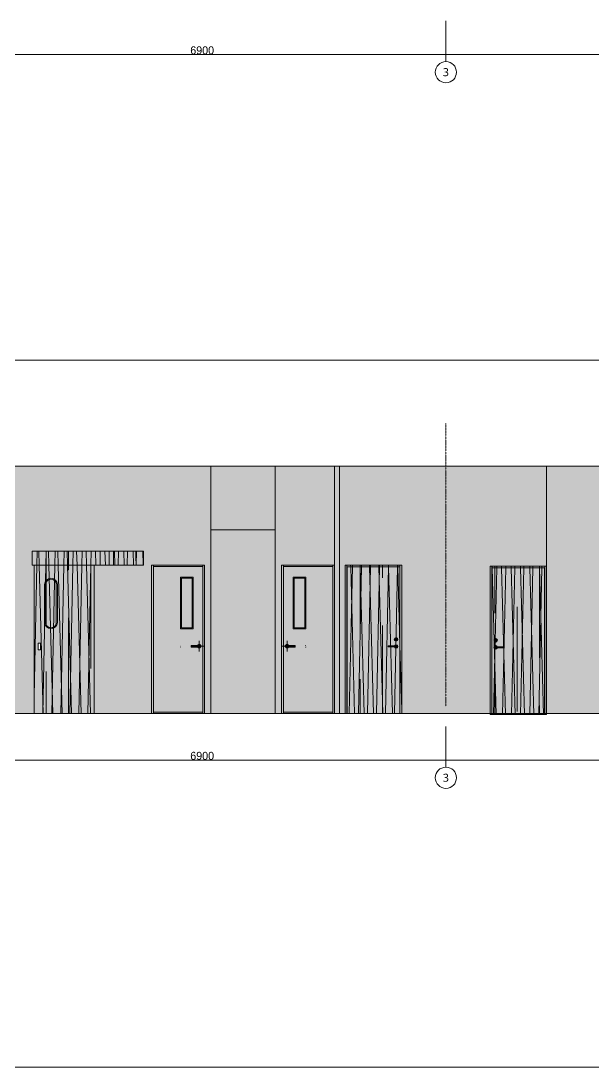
# Model space of a CAD drawing. Header units: millimetres. Extents: x -376000 to 292178, y -193032 to 188048.
# Drawn here: x -300031 to -291931, y -166307 to -151507 of the extents above; entities that cross this region are included whole.
import ezdxf

# ---------------------------------------------------------------- set-up
doc = ezdxf.new("R2010")
doc.units = ezdxf.units.MM
doc.header["$PDMODE"] = 1
doc.header["$PDSIZE"] = -2
doc.linetypes.add('ラインタイプ-6', pattern=[5.291531, 3.175, -1.058062, 0.352704, -0.705764])
doc.linetypes.add('芯', pattern=[3.174919, 1.905, -0.634837, 0.211623, -0.423459])
for name, color, linetype, lineweight in [('00_一般', 7, 'Continuous', 5), ('07_文字・記号', 7, 'Continuous', 9), ('_平面図（新設） (2D)', 7, 'Continuous', 5), ('一般', 7, 'Continuous', 5), ('寸法', 7, 'Continuous', 5)]:
    doc.layers.add(name, color=color, linetype=linetype, lineweight=lineweight)
for name, color, linetype, lineweight, true_color in [('02_0.25', 1, 'Continuous', 25, 0xff0000), ('04_0.10', 7, 'Continuous', 9, 0x0099ff), ('06一点鎖線', 7, 'ラインタイプ-6', 9, 0x9999ff)]:
    doc.layers.add(name, color=color, linetype=linetype, lineweight=lineweight, true_color=true_color)
doc.styles.add('Hiragino Kaku Gothic Pro W3', font='', dxfattribs={"bigfont": 'Hiragino Kaku Gothic Pro W3'})
doc.styles.add('Hiragino Sans W3', font='', dxfattribs={"bigfont": 'Hiragino Sans W3'})
doc.styles.add('Yu Gothic UI Semilight', font='Yu Gothic UI Semilight.ttf')
doc.styles.get('Hiragino Kaku Gothic Pro W3').set_extended_font_data('Hiragino Kaku Gothic Pro W3')
doc.styles.get('Hiragino Sans W3').set_extended_font_data('Hiragino Sans W3')
doc.dimstyles.new('建具表寸法', dxfattribs={"dimtxt": 161.781684, "dimasz": 0.199988, "dimexe": 0, "dimexo": 0.3, "dimgap": 0.005, "dimtad": 1, "dimdsep": 46, "dimtxsty": 'Hiragino Sans W3', "dimblk": 'DOT', "dimblk1": 'DOT', "dimblk2": 'DOT', "dimcen": 0, "dimazin": 0, "dimtfac": 1, "dimtix": 1, "dimtmove": 0, "dimatfit": 0, "dimldrblk": 'VW_FILLEDARROW', "dimfxl": 1, "dimfrac": 2, "dimtolj": 1, "dimarcsym": 0})
pattern_1 = [(91.554305, (0, 0), (129.370613, 153.983275), []), (90, (680.5, 445.5), (317.5, 762), [1481.6667, -673.5948]), (88.757476, (346.78, 21.5), (124.20722, -159.517363), [])]

# ---------------------------------------------------------------- blocks, each defined once
blk = doc.blocks.new('グループ-625')
at = {"layer": '一般', "color": 7, "linetype": '芯', "lineweight": 5, "transparency": 33554687}
for p, q in [((-279.75, -96), (-429.75, -96)), ((-354.75, -171), (-354.75, -21))]:
    blk.add_line(p, q, dxfattribs=at)
blk = doc.blocks.new('グループ-15-1')
at = {"layer": '04_0.10', "linetype": 'Continuous', "lineweight": 0, "true_color": 0xbbbbbb, "transparency": 33554687}
blk.add_hatch(color=9, dxfattribs=at).paths.add_polyline_path([(-1790, -3350), (-1789, -3349), (-1788, -3348), (-1786, -3348), (-1784, -3347), (-1783, -3347), (-1781, -3347), (-1780, -3347), (-1778, -3347), (-1776, -3347), (-1775, -3347), (-1773, -3347), (-1772, -3347), (-1770, -3348), (-1768, -3348), (-1767, -3349), (-1765, -3350), (-1764, -3351), (-1763, -3352), (-1761, -3353), (-1760, -3354), (-1759, -3355), (-1758, -3356), (-1757, -3358), (-1756, -3359), (-1756, -3360), (-1755, -3362), (-1754, -3363), (-1754, -3365), (-1753, -3367), (-1753, -3368), (-1753, -3370), (-1753, -3372), (-1753, -3373), (-1753, -3375), (-1753, -3376), (-1754, -3378), (-1754, -3380), (-1755, -3381), (-1756, -3383), (-1756, -3384), (-1757, -3385), (-1758, -3387), (-1759, -3388), (-1760, -3389), (-1761, -3390), (-1763, -3391), (-1764, -3392), (-1765, -3393), (-1767, -3394), (-1768, -3395), (-1770, -3395), (-1772, -3396), (-1773, -3396), (-1775, -3396), (-1776, -3396), (-1778, -3397), (-1780, -3396), (-1781, -3396), (-1783, -3396), (-1784, -3396), (-1786, -3395), (-1788, -3395), (-1789, -3394), (-1790, -3393), (-1792, -3392), (-1793, -3391), (-1795, -3390), (-1796, -3389), (-1797, -3388), (-1798, -3387), (-1799, -3385), (-1800, -3384), (-1800, -3383), (-1801, -3381), (-1802, -3380), (-1802, -3378), (-1803, -3376), (-1803, -3375), (-1803, -3373), (-1803, -3372), (-1803, -3370), (-1803, -3368), (-1803, -3367), (-1802, -3365), (-1802, -3363), (-1801, -3362), (-1800, -3360), (-1800, -3359), (-1799, -3358), (-1798, -3356), (-1797, -3355), (-1796, -3354), (-1795, -3353), (-1793, -3352), (-1792, -3351)])
h = blk.add_hatch(color=9, dxfattribs=at)
edge = h.paths.add_edge_path()
edge.add_arc((-1800, -3380), 3, 180, 270, ccw=False)
edge.add_line((-1803, -3380), (-1803, -3363))
edge.add_arc((-1800, -3363), 3, 90, 180, ccw=False)
edge.add_line((-1800, -3360), (-1666, -3360))
edge.add_arc((-1666, -3363), 3, 0, 90, ccw=False)
edge.add_line((-1663, -3363), (-1663, -3380))
edge.add_arc((-1666, -3380), 3, 270, 360, ccw=False)
edge.add_line((-1666, -3383), (-1800, -3383))
at = {"layer": '00_一般', "color": 251, "lineweight": 5, "transparency": 33554687}
for p, q in [((-1515, -3360), (-1512, -3360)), ((-1512, -3383), (-1515, -3383)), ((-1512, -3360), (-1512, -3363)), ((-1512, -3380), (-1512, -3383))]:
    blk.add_line(p, q, dxfattribs=at)
at = {"layer": '04_0.10', "color": 251, "transparency": 33554687, "flags": 128}
blk.add_lwpolyline([(-1800, -3383, -0.414214), (-1803, -3380), (-1803, -3363, -0.414214), (-1800, -3360), (-1666, -3360, -0.414214), (-1663, -3363), (-1663, -3380, -0.414214), (-1666, -3383)], format="xyb", close=True, dxfattribs=at)
at = {"layer": '04_0.10', "color": 251}
blk.add_open_spline([(-1790, -3350), (-1785, -3347), (-1771, -3347), (-1760, -3353), (-1753, -3365), (-1753, -3378), (-1760, -3390), (-1771, -3397), (-1785, -3397), (-1796, -3390), (-1803, -3378), (-1803, -3365), (-1796, -3353), (-1790, -3350)], degree=2, dxfattribs=at)
blk = doc.blocks.new('グループ-626')
at = {"layer": '04_0.10', "linetype": 'Continuous', "lineweight": 0, "true_color": 0xf8f8ef, "transparency": 33554687}
for points in [[(-431.25, 1050), (-406.25, 1050), (-406.25, -1050), (-431.25, -1050)], [(-406.25, 1050), (293.75, 1050), (293.75, 1030), (-406.25, 1030)], [(293.75, 1050), (318.75, 1050), (318.75, -1050), (293.75, -1050)], [(-406.25, -1031), (-406.25, 1030), (293.75, 1030.5), (293.75, -1030.5)]]:
    blk.add_hatch(color=7, dxfattribs=at).paths.add_polyline_path(points)
at = {"layer": '04_0.10', "linetype": 'Continuous', "lineweight": 0, "true_color": 0xd9e6cf}
blk.add_hatch(color=254, dxfattribs=at).paths.add_polyline_path([(-253.75, 865), (-103.75, 865), (-103.75, 165), (-253.75, 165)])
at = {"layer": '一般', "linetype": 'Continuous', "lineweight": 0, "true_color": 0xf8f8ef}
blk.add_hatch(color=7, dxfattribs=at).paths.add_polyline_path([(-268.75, 880), (-88.75, 880), (-88.75, 150), (-268.75, 150)])
at = {"layer": '04_0.10', "color": 7, "lineweight": 5, "transparency": 33554687, "flags": 128}
for points in [[(-431.25, 1050), (-406.25, 1050), (-406.25, -1050), (-431.25, -1050)], [(-406.25, 1050), (293.75, 1050), (293.75, 1030), (-406.25, 1030)], [(293.75, 1050), (318.75, 1050), (318.75, -1050), (293.75, -1050)]]:
    blk.add_lwpolyline(points, close=True, dxfattribs=at)
at = {"layer": '04_0.10', "color": 7, "linetype": 'Continuous', "lineweight": 5, "transparency": 33554687, "flags": 128}
blk.add_lwpolyline([(-406.25, -1031), (-406.25, 1030), (293.75, 1030.5), (293.75, -1030.5)], close=True, dxfattribs=at)
at = {"layer": '04_0.10', "color": 251, "flags": 128}
blk.add_lwpolyline([(-253.75, 865), (-103.75, 865), (-103.75, 165), (-253.75, 165)], close=True, dxfattribs=at)
at = {"layer": '一般', "color": 7, "lineweight": 5, "flags": 128}
blk.add_lwpolyline([(-268.75, 880), (-88.75, 880), (-88.75, 150), (-268.75, 150)], close=True, dxfattribs=at)
at = {"layer": '04_0.10', "color": 7, "transparency": 33554687}
blk.add_blockref('グループ-15-1', (1423.25, 3275.5), dxfattribs=at)
at = {"layer": '一般', "color": 7, "transparency": 33554687}
blk.add_blockref('グループ-625', (0, 0), dxfattribs=at)
blk = doc.blocks.new('シンボル-10')
at = {"layer": '04_0.10', "color": 7}
blk.add_blockref('グループ-626', (0, 0), dxfattribs=at)
blk = doc.blocks.new('グループ-627')
at = {"layer": '04_0.10', "linetype": 'Continuous', "lineweight": 0, "true_color": 0xeee9cc}
blk.add_hatch(color=254, dxfattribs=at).paths.add_polyline_path([(-295412, -159232), (-294665, -159232), (-294665, -161307), (-295412, -161307)])
at = {"layer": '04_0.10', "linetype": 'Continuous', "lineweight": 5, "true_color": 0xccbb66}
h = blk.add_hatch(dxfattribs=at)
h.set_pattern_fill('木目縦（薄茶）-2', color=43, style=0, pattern_type=2)
h.set_pattern_definition(pattern_1)
h.paths.add_polyline_path([(-295412, -159232), (-294665, -159232), (-294665, -161307), (-295412, -161307)])
at = {"layer": '04_0.10', "linetype": 'Continuous', "lineweight": 0}
h = blk.add_hatch(color=254, dxfattribs=at)
edge = h.paths.add_edge_path()
edge.add_arc((-294720, -160257), 25, 0, 360)
h = blk.add_hatch(color=254, dxfattribs=at)
edge = h.paths.add_edge_path()
edge.add_arc((-294713, -160357), 7, 270, 450)
edge.add_line((-294713, -160350), (-294831, -160350))
edge.add_line((-294831, -160350), (-294831, -160364))
edge.add_line((-294831, -160364), (-294713, -160364))
h = blk.add_hatch(color=254, dxfattribs=at)
edge = h.paths.add_edge_path()
edge.add_arc((-294720, -160357), 25, 0, 360)
at = {"layer": '04_0.10', "color": 251, "flags": 128}
for points in [[(-295412, -159232), (-294665, -159232), (-294665, -161307), (-295412, -161307)], [(-295412, -159232), (-294665, -159232), (-294665, -161307), (-295412, -161307)], [(-294723, -160245), (-294718, -160245), (-294718, -160270), (-294723, -160270)]]:
    blk.add_lwpolyline(points, close=True, dxfattribs=at)
blk.add_lwpolyline([(-294713, -160364, 1), (-294713, -160350), (-294831, -160350), (-294831, -160364)], format="xyb", close=True, dxfattribs=at)
at = {"layer": '04_0.10', "color": 251}
for centre in [(-294720, -160257), (-294720, -160357)]:
    blk.add_circle(centre, 25, dxfattribs=at)
blk = doc.blocks.new('グループ-628')
at = {"layer": '04_0.10', "color": 251}
blk.add_blockref('グループ-627', (0, 0), dxfattribs=at)
blk = doc.blocks.new('グループ-629')
at = {"layer": '04_0.10', "linetype": 'Continuous', "lineweight": 0, "true_color": 0xeee9cc, "transparency": 33554687}
for points in [[(-295440, -159207), (-295415, -159207), (-295415, -161307), (-295440, -161307)], [(-295415, -159207), (-294665, -159207), (-294665, -159232), (-295415, -159232)], [(-294665, -159207), (-294640, -159207), (-294640, -161307), (-294665, -161307)]]:
    blk.add_hatch(color=254, dxfattribs=at).paths.add_polyline_path(points)
at = {"layer": '04_0.10', "linetype": 'Continuous', "lineweight": 5, "true_color": 0xccbb66, "transparency": 33554687}
h = blk.add_hatch(dxfattribs=at)
h.set_pattern_fill('木目縦（薄茶）-2', color=43, style=0, pattern_type=2)
h.set_pattern_definition(pattern_1)
h.paths.add_polyline_path([(-295440, -159207), (-295415, -159207), (-295415, -161307), (-295440, -161307)])
h = blk.add_hatch(dxfattribs=at)
h.set_pattern_fill('木目縦（薄茶）-2', color=43, style=0, pattern_type=2)
h.set_pattern_definition(pattern_1)
h.paths.add_polyline_path([(-295415, -159207), (-294665, -159207), (-294665, -159232), (-295415, -159232)])
h = blk.add_hatch(dxfattribs=at)
h.set_pattern_fill('木目縦（薄茶）-2', color=43, style=0, pattern_type=2)
h.set_pattern_definition(pattern_1)
h.paths.add_polyline_path([(-294665, -159207), (-294640, -159207), (-294640, -161307), (-294665, -161307)])
at = {"layer": '04_0.10', "color": 251, "transparency": 33554687, "flags": 128}
for points in [[(-295440, -159207), (-295415, -159207), (-295415, -161307), (-295440, -161307)], [(-295415, -159207), (-294665, -159207), (-294665, -159232), (-295415, -159232)], [(-294665, -159207), (-294640, -159207), (-294640, -161307), (-294665, -161307)]]:
    blk.add_lwpolyline(points, close=True, dxfattribs=at)
at = {"layer": '04_0.10', "color": 7}
blk.add_blockref('グループ-628', (0, 0), dxfattribs=at)
blk = doc.blocks.new('グループ-630')
at = {"layer": '04_0.10', "linetype": 'Continuous', "lineweight": 0, "true_color": 0xeee9cc}
blk.add_hatch(color=254, dxfattribs=at).paths.add_polyline_path([(-292618, -159245), (-293365, -159245), (-293365, -161320), (-292618, -161320)])
at = {"layer": '04_0.10', "linetype": 'Continuous', "lineweight": 5, "true_color": 0xccbb66}
h = blk.add_hatch(dxfattribs=at)
h.set_pattern_fill('木目縦（薄茶）-2', color=43, style=0, pattern_type=2)
h.set_pattern_definition(pattern_1)
h.paths.add_polyline_path([(-292618, -159245), (-293365, -159245), (-293365, -161320), (-292618, -161320)])
at = {"layer": '04_0.10', "linetype": 'Continuous', "lineweight": 0}
h = blk.add_hatch(color=254, dxfattribs=at)
edge = h.paths.add_edge_path()
edge.add_arc((-293310, -160270), 25, 0, 360)
h = blk.add_hatch(color=254, dxfattribs=at)
edge = h.paths.add_edge_path()
edge.add_arc((-293310, -160370), 25, 0, 360)
h = blk.add_hatch(color=254, dxfattribs=at)
edge = h.paths.add_edge_path()
edge.add_arc((-293317, -160370), 7, 90, 270, ccw=False)
edge.add_line((-293317, -160363), (-293199, -160363))
edge.add_line((-293199, -160363), (-293199, -160377))
edge.add_line((-293199, -160377), (-293317, -160377))
at = {"layer": '04_0.10', "color": 251, "flags": 128}
for points in [[(-292618, -159245), (-293365, -159245), (-293365, -161320), (-292618, -161320)], [(-292618, -159245), (-293365, -159245), (-293365, -161320), (-292618, -161320)], [(-293313, -160257), (-293308, -160257), (-293308, -160282), (-293313, -160282)]]:
    blk.add_lwpolyline(points, close=True, dxfattribs=at)
blk.add_lwpolyline([(-293317, -160377, -1), (-293317, -160363), (-293199, -160363), (-293199, -160377)], format="xyb", close=True, dxfattribs=at)
at = {"layer": '04_0.10', "color": 251}
for centre in [(-293310, -160270), (-293310, -160370)]:
    blk.add_circle(centre, 25, dxfattribs=at)
blk = doc.blocks.new('グループ-631')
at = {"layer": '04_0.10', "color": 251}
blk.add_blockref('グループ-630', (0, 0), dxfattribs=at)
blk = doc.blocks.new('グループ-632')
at = {"layer": '04_0.10', "linetype": 'Continuous', "lineweight": 0, "true_color": 0xeee9cc, "transparency": 33554687}
for points in [[(-293390, -159220), (-293365, -159220), (-293365, -161320), (-293390, -161320)], [(-293365, -159220), (-292615, -159220), (-292615, -159245), (-293365, -159245)], [(-292615, -159220), (-292590, -159220), (-292590, -161320), (-292615, -161320)]]:
    blk.add_hatch(color=254, dxfattribs=at).paths.add_polyline_path(points)
at = {"layer": '04_0.10', "linetype": 'Continuous', "lineweight": 5, "true_color": 0xccbb66, "transparency": 33554687}
h = blk.add_hatch(dxfattribs=at)
h.set_pattern_fill('木目縦（薄茶）-2', color=43, style=0, pattern_type=2)
h.set_pattern_definition(pattern_1)
h.paths.add_polyline_path([(-293390, -159220), (-293365, -159220), (-293365, -161320), (-293390, -161320)])
h = blk.add_hatch(dxfattribs=at)
h.set_pattern_fill('木目縦（薄茶）-2', color=43, style=0, pattern_type=2)
h.set_pattern_definition(pattern_1)
h.paths.add_polyline_path([(-293365, -159220), (-292615, -159220), (-292615, -159245), (-293365, -159245)])
h = blk.add_hatch(dxfattribs=at)
h.set_pattern_fill('木目縦（薄茶）-2', color=43, style=0, pattern_type=2)
h.set_pattern_definition(pattern_1)
h.paths.add_polyline_path([(-292615, -159220), (-292590, -159220), (-292590, -161320), (-292615, -161320)])
at = {"layer": '04_0.10', "color": 251, "transparency": 33554687, "flags": 128}
for points in [[(-293390, -159220), (-293365, -159220), (-293365, -161320), (-293390, -161320)], [(-293365, -159220), (-292615, -159220), (-292615, -159245), (-293365, -159245)], [(-292615, -159220), (-292590, -159220), (-292590, -161320), (-292615, -161320)]]:
    blk.add_lwpolyline(points, close=True, dxfattribs=at)
at = {"layer": '04_0.10', "color": 7}
blk.add_blockref('グループ-631', (0, 0), dxfattribs=at)
blk = doc.blocks.new('グループ-633')
at = {"layer": '04_0.10', "linetype": 'Continuous', "lineweight": 0, "true_color": 0xeee9cc, "transparency": 33554687}
for points in [[(-299870, -159007), (-298295, -159007), (-298295, -159207), (-299870, -159207)], [(-299845, -161307), (-299845, -159207), (-298995, -159207), (-298995, -161307)]]:
    blk.add_hatch(color=254, dxfattribs=at).paths.add_polyline_path(points)
at = {"layer": '04_0.10', "linetype": 'Continuous', "lineweight": 5, "true_color": 0xccbb66, "transparency": 33554687}
h = blk.add_hatch(dxfattribs=at)
h.set_pattern_fill('木目縦（薄茶）-2', color=43, style=0, pattern_type=2)
h.set_pattern_definition(pattern_1)
h.paths.add_polyline_path([(-299870, -159007), (-298295, -159007), (-298295, -159207), (-299870, -159207)])
h = blk.add_hatch(dxfattribs=at)
h.set_pattern_fill('木目縦（薄茶）-2', color=43, style=0, pattern_type=2)
h.set_pattern_definition(pattern_1)
h.paths.add_polyline_path([(-299845, -161307), (-299845, -159207), (-298995, -159207), (-298995, -161307)])
at = {"layer": '04_0.10', "linetype": 'Continuous', "lineweight": 0, "true_color": 0xe6ffe6, "transparency": 33554687}
h = blk.add_hatch(color=7, dxfattribs=at)
edge = h.paths.add_edge_path()
edge.add_arc((-299605, -159482), 75, 0, 90)
edge.add_arc((-299605, -159482), 75, 90, 180)
edge.add_line((-299680, -159482), (-299680, -160017))
edge.add_arc((-299605, -160017), 75, 180, 270)
edge.add_arc((-299605, -160017), 75, 270, 360)
edge.add_line((-299530, -160017), (-299530, -159482))
at = {"layer": '04_0.10', "color": 252, "linetype": 'Continuous', "lineweight": 9, "true_color": 0x888888, "transparency": 33554687, "flags": 128}
for points in [[(-299870, -159007), (-298295, -159007), (-298295, -159207), (-299870, -159207)], [(-299845, -161307), (-299845, -159207), (-298995, -159207), (-298995, -161307)]]:
    blk.add_lwpolyline(points, close=True, dxfattribs=at)
at = {"layer": '04_0.10', "color": 251, "transparency": 33554687, "flags": 128}
for points in [[(-299515, -160017), (-299515, -159482, 1), (-299695, -159482), (-299695, -160017, 1)], [(-299530, -159482, 0.414214), (-299605, -159407, 0.414214), (-299680, -159482), (-299680, -160017, 0.414214), (-299605, -160092, 0.414214), (-299530, -160017)]]:
    blk.add_lwpolyline(points, format="xyb", close=True, dxfattribs=at)
at = {"color": 255, "linetype": 'Continuous', "lineweight": 5, "transparency": 33554687}
blk.add_wipeout([(-299785, -160310), (-299755, -160310), (-299755, -160405), (-299785, -160405)], dxfattribs=at).dxf.layer = '02_0.25'
at = {"layer": '02_0.25', "color": 252, "linetype": 'Continuous', "lineweight": 5, "true_color": 0x888888, "flags": 128}
blk.add_lwpolyline([(-299785, -160310), (-299755, -160310), (-299755, -160405), (-299785, -160405)], close=True, dxfattribs=at)
blk = doc.blocks.new('_Dot')
at = {"color": 0, "linetype": 'ByBlock', "lineweight": -2}
blk.add_line((-0.5, 0), (-1, 0), dxfattribs=at)
at = {"color": 0, "linetype": 'ByBlock', "const_width": 0.5}
blk.add_lwpolyline([(-0.25, 0, 1), (0.25, 0, 1)], format="xyb", close=True, dxfattribs=at)
blk = doc.blocks.new('*D963')
at = {"layer": 'Defpoints', "color": 0}
for p in [(-294015, -161489), (-287115, -161489), (-287115, -161965)]:
    blk.add_point(p, dxfattribs=at)
at = {"layer": '寸法', "color": 0, "lineweight": -2}
for p, q in [((-294015, -161489), (-294015, -161965)), ((-287115, -161489), (-287115, -161965)), ((-294003, -161965), (-287127, -161965))]:
    blk.add_line(p, q, dxfattribs=at)
at = {"layer": '寸法', "color": 0, "lineweight": -2, "xscale": 11.999267578125, "yscale": 11.999267578125, "zscale": 11.999267578125, "rotation": 180}
blk.add_blockref('_Dot', (-294015, -161965), dxfattribs=at)
at = {"layer": '寸法', "color": 0, "lineweight": -2, "xscale": 11.999267578125, "yscale": 11.999267578125, "zscale": 11.999267578125}
blk.add_blockref('_Dot', (-287115, -161965), dxfattribs=at)
at = {"layer": '寸法', "color": 0, "insert": (-290565, -161905), "char_height": 113.2, "attachment_point": 5, "style": 'Hiragino Kaku Gothic Pro W3'}
blk.add_mtext('\\A1;6900', dxfattribs=at)
blk = doc.blocks.new('VW_FILLEDARROW')
at = {"color": 0, "linetype": 'Continuous', "lineweight": 5, "transparency": 16777216, "flags": 128}
blk.add_lwpolyline([(-161.3, 43.2), (0, 0), (-161.3, -43.2)], close=True, dxfattribs=at)
blk = doc.blocks.new('*D964')
at = {"layer": 'Defpoints', "color": 0}
for p in [(-300915, -161489), (-294015, -161489), (-294015, -161965)]:
    blk.add_point(p, dxfattribs=at)
at = {"layer": '寸法', "color": 0, "lineweight": -2}
for p, q in [((-300915, -161489), (-300915, -161965)), ((-294015, -161489), (-294015, -161965)), ((-300903, -161965), (-294027, -161965))]:
    blk.add_line(p, q, dxfattribs=at)
at = {"layer": '寸法', "color": 0, "lineweight": -2, "xscale": 11.999267578125, "yscale": 11.999267578125, "zscale": 11.999267578125, "rotation": 180}
blk.add_blockref('_Dot', (-300915, -161965), dxfattribs=at)
at = {"layer": '寸法', "color": 0, "lineweight": -2, "xscale": 11.999267578125, "yscale": 11.999267578125, "zscale": 11.999267578125}
blk.add_blockref('_Dot', (-294015, -161965), dxfattribs=at)
at = {"layer": '寸法', "color": 0, "insert": (-297465, -161905), "char_height": 113.2, "attachment_point": 5, "style": 'Hiragino Kaku Gothic Pro W3'}
blk.add_mtext('\\A1;6900', dxfattribs=at)
blk = doc.blocks.new('*D967')
at = {"layer": 'Defpoints', "color": 0}
for p in [(-300915, -151507), (-294015, -151507), (-300915, -151983)]:
    blk.add_point(p, dxfattribs=at)
at = {"layer": '寸法', "color": 0, "lineweight": -2}
for p, q in [((-300915, -151507), (-300915, -151983)), ((-294015, -151507), (-294015, -151983)), ((-294027, -151983), (-300903, -151983))]:
    blk.add_line(p, q, dxfattribs=at)
at = {"layer": '寸法', "color": 0, "lineweight": -2, "xscale": 11.999267578125, "yscale": 11.999267578125, "zscale": 11.999267578125, "rotation": 180}
blk.add_blockref('_Dot', (-300915, -151983), dxfattribs=at)
at = {"layer": '寸法', "color": 0, "lineweight": -2, "xscale": 11.999267578125, "yscale": 11.999267578125, "zscale": 11.999267578125}
blk.add_blockref('_Dot', (-294015, -151983), dxfattribs=at)
at = {"layer": '寸法', "color": 0, "insert": (-297465, -151924), "char_height": 113.2, "attachment_point": 5, "style": 'Hiragino Kaku Gothic Pro W3'}
blk.add_mtext('\\A1;6900', dxfattribs=at)
blk = doc.blocks.new('*D968')
at = {"layer": 'Defpoints', "color": 0}
for p in [(-294015, -151507), (-287115, -151507), (-294015, -151983)]:
    blk.add_point(p, dxfattribs=at)
at = {"layer": '寸法', "color": 0, "lineweight": -2}
for p, q in [((-294015, -151507), (-294015, -151983)), ((-287115, -151507), (-287115, -151983)), ((-287127, -151983), (-294003, -151983))]:
    blk.add_line(p, q, dxfattribs=at)
at = {"layer": '寸法', "color": 0, "lineweight": -2, "xscale": 11.999267578125, "yscale": 11.999267578125, "zscale": 11.999267578125, "rotation": 180}
blk.add_blockref('_Dot', (-294015, -151983), dxfattribs=at)
at = {"layer": '寸法', "color": 0, "lineweight": -2, "xscale": 11.999267578125, "yscale": 11.999267578125, "zscale": 11.999267578125}
blk.add_blockref('_Dot', (-287115, -151983), dxfattribs=at)
at = {"layer": '寸法', "color": 0, "insert": (-290565, -151924), "char_height": 113.2, "attachment_point": 5, "style": 'Hiragino Kaku Gothic Pro W3'}
blk.add_mtext('\\A1;6900', dxfattribs=at)
blk = doc.blocks.new('平面図（新設） (2D)')
at = {"layer": '02_0.25', "linetype": 'Continuous', "lineweight": 0}
for points in [[(-307815.115, -157807.171), (-297340.115, -157807.171), (-297340.115, -161307.171), (-307815.115, -161307.171)], [(-297340.115, -157807.171), (-296430.115, -157807.171), (-296430.115, -161307.171), (-297340.115, -161307.171)], [(-297340.115, -157807.171), (-296430.115, -157807.171), (-296430.115, -158707.171), (-297340.115, -158707.171)], [(-296430.115, -157807.171), (-295520.115, -157807.171), (-295520.115, -161307.171), (-296430.115, -161307.171)], [(-292590.115, -157807.171), (-280330.115, -157807.171), (-280330.115, -161307.171), (-292590.115, -161307.171)]]:
    blk.add_hatch(color=255, dxfattribs=at).paths.add_polyline_path(points)
at = {"layer": '04_0.10', "linetype": 'Continuous', "lineweight": 0, "true_color": 0xbbbbbb}
blk.add_hatch(color=9, dxfattribs=at).paths.add_polyline_path([(-292590.115, -159219.671), (-293390.115, -159219.671), (-293390.115, -161307.171), (-294640.115, -161307.171), (-294640.115, -159207.171), (-295440.115, -159207.171), (-295440.115, -161307.171), (-295590.115, -161307.171), (-295590.115, -157807.171), (-292590.115, -157807.171)])
at = {"layer": '02_0.25', "color": 251, "linetype": 'Continuous', "lineweight": 5, "flags": 128}
for points in [[(-307815.115, -157807.171), (-297340.115, -157807.171), (-297340.115, -161307.171), (-307815.115, -161307.171)], [(-297340.115, -157807.171), (-296430.115, -157807.171), (-296430.115, -161307.171), (-297340.115, -161307.171)], [(-297340.115, -157807.171), (-296430.115, -157807.171), (-296430.115, -158707.171), (-297340.115, -158707.171)], [(-296430.115, -157807.171), (-295520.115, -157807.171), (-295520.115, -161307.171), (-296430.115, -161307.171)], [(-292590.115, -157807.171), (-280330.115, -157807.171), (-280330.115, -161307.171), (-292590.115, -161307.171)]]:
    blk.add_lwpolyline(points, close=True, dxfattribs=at)
at = {"layer": '04_0.10'}
for p, q in [((-274136.181, -156307.171), (-314136.181, -156307.171)), ((-274136.181, -166307.171), (-314136.181, -166307.171))]:
    blk.add_line(p, q, dxfattribs=at)
at = {"layer": '04_0.10', "color": 251, "linetype": 'Continuous', "lineweight": 5, "flags": 128}
blk.add_lwpolyline([(-292590.115, -159219.671), (-293390.115, -159219.671), (-293390.115, -161307.171), (-294640.115, -161307.171), (-294640.115, -159207.171), (-295440.115, -159207.171), (-295440.115, -161307.171), (-295590.115, -161307.171), (-295590.115, -157807.171), (-292590.115, -157807.171)], close=True, dxfattribs=at)
at = {"layer": '06一点鎖線'}
blk.add_line((-294015.115, -157200), (-294015.115, -161200), dxfattribs=at)
at = {"layer": '07_文字・記号', "color": 7, "linetype": 'Continuous'}
for p, q in [((-294015.115, -151982.55), (-294015.115, -152082.55)), ((-294015.115, -161964.55), (-294015.115, -162064.55))]:
    blk.add_line(p, q, dxfattribs=at)
for centre in [(-294015.115, -152232.55), (-294015.115, -162214.55)]:
    blk.add_circle(centre, 150, dxfattribs=at)
at = {"layer": '02_0.25', "color": 7, "xscale": -1}
blk.add_blockref('シンボル-10', (-297861.365, -160257.171), dxfattribs=at)
at = {"layer": '02_0.25', "color": 7}
blk.add_blockref('シンボル-10', (-295908.865, -160257.171), dxfattribs=at)
at = {"layer": '04_0.10'}
for name in ['グループ-629', 'グループ-632']:
    blk.add_blockref(name, (0, 0), dxfattribs=at)
at = {"layer": '07_文字・記号', "color": 7, "char_height": 113.068, "attachment_point": 5, "line_spacing_factor": 1.005558, "style": 'Yu Gothic UI Semilight'}
for insert in [(-294015.115, -152232.55), (-294015.115, -162214.55)]:
    blk.add_mtext('3', dxfattribs=dict(at, insert=insert))
at = {"layer": '寸法'}
for p1, p2, picture, middle in [((-294015.115, -151507.171), (-300915.115, -151507.171), '*D967', (-297465.115, -151923.852)), ((-287115.115, -151507.171), (-294015.115, -151507.171), '*D968', (-290565.115, -151923.852))]:
    dim = blk.add_aligned_dim(p1=p1, p2=p2, distance=475.379, dimstyle='建具表寸法', override={"dimtxt": 113.247179, "dimasz": 11.999268, "dimgap": 0.3, "dimpost": '<>', "dimtxsty": 'Hiragino Kaku Gothic Pro W3', "dimtmove": 2}, dxfattribs=at)
    dim.commit()
    dim.dimension.update_dxf_attribs({"geometry": picture, "text_midpoint": middle})
for base, p1, p2, picture, middle in [((-294015.115, -161964.55), (-300915.115, -161489.171), (-294015.115, -161489.171), '*D964', (-297465.115, -161905.402)), ((-287115.115, -161964.55), (-294015.115, -161489.171), (-287115.115, -161489.171), '*D963', (-290565.115, -161905.402))]:
    dim = blk.add_linear_dim(base=base, p1=p1, p2=p2, dimstyle='建具表寸法', override={"dimtxt": 113.247179, "dimasz": 11.999268, "dimgap": 0.75, "dimpost": '<>', "dimtxsty": 'Hiragino Kaku Gothic Pro W3', "dimtmove": 2}, dxfattribs=at)
    dim.commit()
    dim.dimension.update_dxf_attribs({"geometry": picture, "text_midpoint": middle})
at = {"layer": '02_0.25', "color": 7}
blk.add_blockref('グループ-633', (0, 0), dxfattribs=at)
at = {"layer": '04_0.10'}
blk.add_line((-274136.181, -161307.171), (-314136.181, -161307.171), dxfattribs=at)

msp = doc.modelspace()

# ---------------------------------------------------------------- block references
at = {"layer": '_平面図（新設） (2D)'}
msp.add_blockref('平面図（新設） (2D)', (0, 0), dxfattribs=at)

doc.saveas('drawing.dxf')
